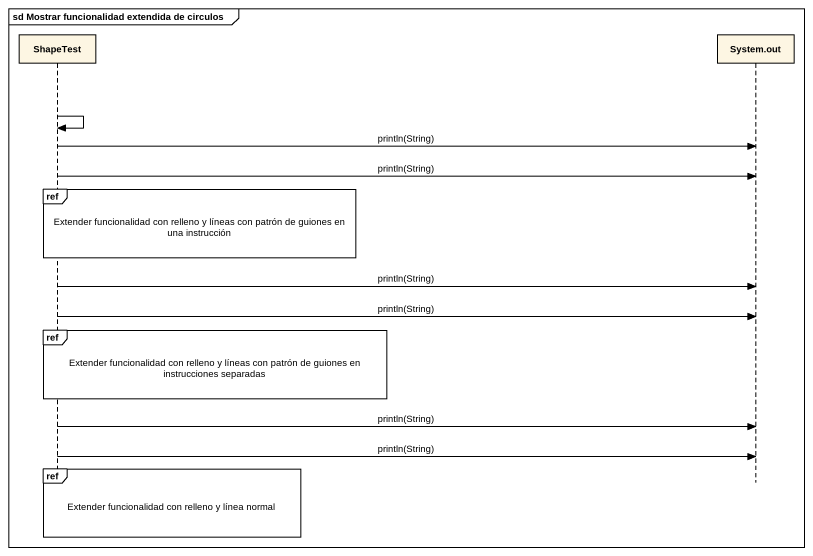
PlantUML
@startuml
mainframe sd Mostrar funcionalidad extendida de circulos
hide footbox
participant ShapeTest
participant "System.out" as System_out

ShapeTest -> ShapeTest
ShapeTest -> System_out : println(String)
ShapeTest -> System_out : println(String)
ref over ShapeTest : Extender funcionalidad con relleno y líneas con patrón de guiones en una instrucción
ShapeTest -> System_out : println(String)
ShapeTest -> System_out : println(String)
ref over ShapeTest : Extender funcionalidad con relleno y líneas con patrón de guiones en instrucciones separadas
ShapeTest -> System_out : println(String)
ShapeTest -> System_out : println(String)
ref over ShapeTest : Extender funcionalidad con relleno y línea normal
@enduml
